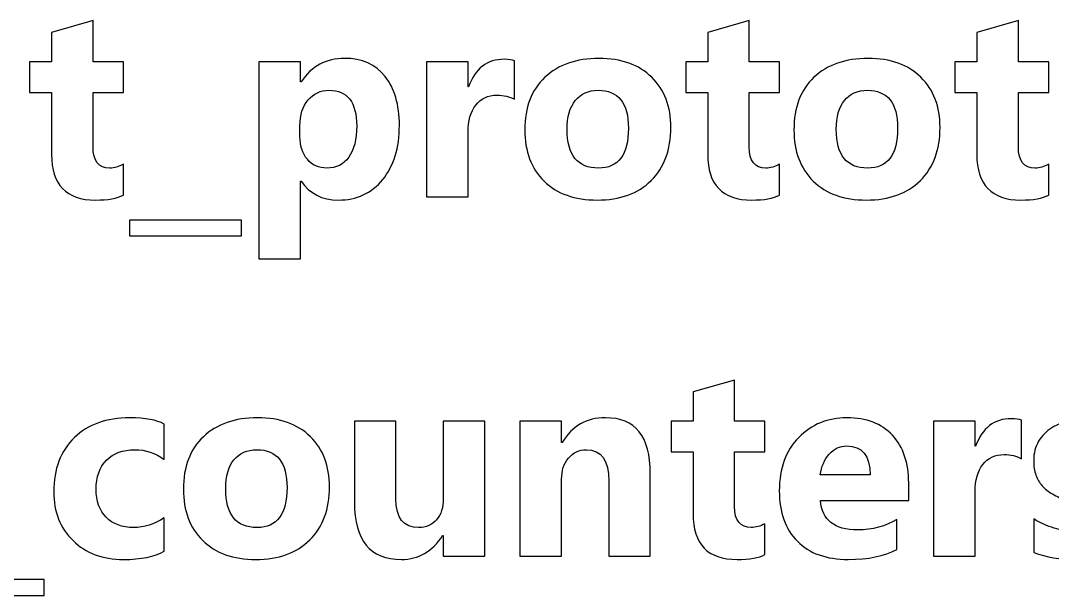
# Model space of a CAD drawing. Header units: centimetres. Extents: x -8 to 8, y -13.2 to 13.9.
# Drawn here: x 0.783 to 4.018, y 11.98 to 13.781 of the extents above; entities that cross this region are included whole.
import ezdxf

# ---------------------------------------------------------------- set-up
doc = ezdxf.new("R2010")
doc.units = ezdxf.units.CM
doc.header["$MEASUREMENT"] = 0
doc.layers.add('Layer 1', color=7, linetype='Continuous')

msp = doc.modelspace()

# ---------------------------------------------------------------- linework, layer by layer
at = {"layer": 'Layer 1'}
for points, knots in [([(1.10519, 13.23414), (1.08586, 13.22398), (1.05679, 13.2189), (1.01798, 13.2189), (1.01798, 13.2189), (0.92598, 13.2189), (0.87983, 13.26674), (0.87983, 13.36227), (0.87983, 13.36227), (0.87983, 13.36227), (0.87983, 13.55616), (0.87983, 13.55616), (0.87983, 13.55616), (0.87983, 13.55616), (0.81125, 13.55616), (0.81125, 13.55616), (0.81125, 13.55616), (0.81125, 13.55616), (0.81125, 13.65254), (0.81125, 13.65254), (0.81125, 13.65254), (0.81125, 13.65254), (0.87983, 13.65254), (0.87983, 13.65254), (0.87983, 13.65254), (0.87983, 13.65254), (0.87983, 13.74383), (0.87983, 13.74383), (0.87983, 13.74383), (0.87983, 13.74383), (1.01008, 13.78109), (1.01008, 13.78109), (1.01008, 13.78109), (1.01008, 13.78109), (1.01008, 13.65254), (1.01008, 13.65254), (1.01008, 13.65254), (1.01008, 13.65254), (1.10519, 13.65254), (1.10519, 13.65254), (1.10519, 13.65254), (1.10519, 13.65254), (1.10519, 13.55616), (1.10519, 13.55616), (1.10519, 13.55616), (1.10519, 13.55616), (1.01008, 13.55616), (1.01008, 13.55616), (1.01008, 13.55616), (1.01008, 13.55616), (1.01008, 13.38499), (1.01008, 13.38499), (1.01008, 13.38499), (1.01008, 13.34096), (1.02758, 13.31895), (1.06257, 13.31895), (1.06257, 13.31895), (1.0764, 13.31895), (1.09065, 13.3229), (1.10519, 13.33094), (1.10519, 13.33094), (1.10519, 13.33094), (1.10519, 13.23414), (1.10519, 13.23414)], [0, 0, 0, 0, 0.0588235, 0.0588235, 0.0588235, 0.0588235, 0.1176471, 0.1176471, 0.1176471, 0.1176471, 0.1764706, 0.1764706, 0.1764706, 0.1764706, 0.2352941, 0.2352941, 0.2352941, 0.2352941, 0.2941176, 0.2941176, 0.2941176, 0.2941176, 0.3529412, 0.3529412, 0.3529412, 0.3529412, 0.4117647, 0.4117647, 0.4117647, 0.4117647, 0.4705882, 0.4705882, 0.4705882, 0.4705882, 0.5294118, 0.5294118, 0.5294118, 0.5294118, 0.5882353, 0.5882353, 0.5882353, 0.5882353, 0.6470588, 0.6470588, 0.6470588, 0.6470588, 0.7058824, 0.7058824, 0.7058824, 0.7058824, 0.7647059, 0.7647059, 0.7647059, 0.7647059, 0.8235294, 0.8235294, 0.8235294, 0.8235294, 0.8823529, 0.8823529, 0.8823529, 0.8823529, 1, 1, 1, 1]), ([(3.16233, 13.23414), (3.143, 13.22398), (3.11393, 13.2189), (3.07512, 13.2189), (3.07512, 13.2189), (2.98312, 13.2189), (2.93697, 13.26674), (2.93697, 13.36227), (2.93697, 13.36227), (2.93697, 13.36227), (2.93697, 13.55616), (2.93697, 13.55616), (2.93697, 13.55616), (2.93697, 13.55616), (2.86839, 13.55616), (2.86839, 13.55616), (2.86839, 13.55616), (2.86839, 13.55616), (2.86839, 13.65254), (2.86839, 13.65254), (2.86839, 13.65254), (2.86839, 13.65254), (2.93697, 13.65254), (2.93697, 13.65254), (2.93697, 13.65254), (2.93697, 13.65254), (2.93697, 13.74383), (2.93697, 13.74383), (2.93697, 13.74383), (2.93697, 13.74383), (3.06722, 13.78109), (3.06722, 13.78109), (3.06722, 13.78109), (3.06722, 13.78109), (3.06722, 13.65254), (3.06722, 13.65254), (3.06722, 13.65254), (3.06722, 13.65254), (3.16233, 13.65254), (3.16233, 13.65254), (3.16233, 13.65254), (3.16233, 13.65254), (3.16233, 13.55616), (3.16233, 13.55616), (3.16233, 13.55616), (3.16233, 13.55616), (3.06722, 13.55616), (3.06722, 13.55616), (3.06722, 13.55616), (3.06722, 13.55616), (3.06722, 13.38499), (3.06722, 13.38499), (3.06722, 13.38499), (3.06722, 13.34096), (3.08472, 13.31895), (3.11971, 13.31895), (3.11971, 13.31895), (3.13354, 13.31895), (3.14779, 13.3229), (3.16233, 13.33094), (3.16233, 13.33094), (3.16233, 13.33094), (3.16233, 13.23414), (3.16233, 13.23414)], [0, 0, 0, 0, 0.0588235, 0.0588235, 0.0588235, 0.0588235, 0.1176471, 0.1176471, 0.1176471, 0.1176471, 0.1764706, 0.1764706, 0.1764706, 0.1764706, 0.2352941, 0.2352941, 0.2352941, 0.2352941, 0.2941176, 0.2941176, 0.2941176, 0.2941176, 0.3529412, 0.3529412, 0.3529412, 0.3529412, 0.4117647, 0.4117647, 0.4117647, 0.4117647, 0.4705882, 0.4705882, 0.4705882, 0.4705882, 0.5294118, 0.5294118, 0.5294118, 0.5294118, 0.5882353, 0.5882353, 0.5882353, 0.5882353, 0.6470588, 0.6470588, 0.6470588, 0.6470588, 0.7058824, 0.7058824, 0.7058824, 0.7058824, 0.7647059, 0.7647059, 0.7647059, 0.7647059, 0.8235294, 0.8235294, 0.8235294, 0.8235294, 0.8823529, 0.8823529, 0.8823529, 0.8823529, 1, 1, 1, 1]), ([(4.00618, 13.23414), (3.98685, 13.22398), (3.95778, 13.2189), (3.91897, 13.2189), (3.91897, 13.2189), (3.82697, 13.2189), (3.78082, 13.26674), (3.78082, 13.36227), (3.78082, 13.36227), (3.78082, 13.36227), (3.78082, 13.55616), (3.78082, 13.55616), (3.78082, 13.55616), (3.78082, 13.55616), (3.71224, 13.55616), (3.71224, 13.55616), (3.71224, 13.55616), (3.71224, 13.55616), (3.71224, 13.65254), (3.71224, 13.65254), (3.71224, 13.65254), (3.71224, 13.65254), (3.78082, 13.65254), (3.78082, 13.65254), (3.78082, 13.65254), (3.78082, 13.65254), (3.78082, 13.74383), (3.78082, 13.74383), (3.78082, 13.74383), (3.78082, 13.74383), (3.91107, 13.78109), (3.91107, 13.78109), (3.91107, 13.78109), (3.91107, 13.78109), (3.91107, 13.65254), (3.91107, 13.65254), (3.91107, 13.65254), (3.91107, 13.65254), (4.00618, 13.65254), (4.00618, 13.65254), (4.00618, 13.65254), (4.00618, 13.65254), (4.00618, 13.55616), (4.00618, 13.55616), (4.00618, 13.55616), (4.00618, 13.55616), (3.91107, 13.55616), (3.91107, 13.55616), (3.91107, 13.55616), (3.91107, 13.55616), (3.91107, 13.38499), (3.91107, 13.38499), (3.91107, 13.38499), (3.91107, 13.34096), (3.92857, 13.31895), (3.96356, 13.31895), (3.96356, 13.31895), (3.97739, 13.31895), (3.99164, 13.3229), (4.00618, 13.33094), (4.00618, 13.33094), (4.00618, 13.33094), (4.00618, 13.23414), (4.00618, 13.23414)], [0, 0, 0, 0, 0.0588235, 0.0588235, 0.0588235, 0.0588235, 0.1176471, 0.1176471, 0.1176471, 0.1176471, 0.1764706, 0.1764706, 0.1764706, 0.1764706, 0.2352941, 0.2352941, 0.2352941, 0.2352941, 0.2941176, 0.2941176, 0.2941176, 0.2941176, 0.3529412, 0.3529412, 0.3529412, 0.3529412, 0.4117647, 0.4117647, 0.4117647, 0.4117647, 0.4705882, 0.4705882, 0.4705882, 0.4705882, 0.5294118, 0.5294118, 0.5294118, 0.5294118, 0.5882353, 0.5882353, 0.5882353, 0.5882353, 0.6470588, 0.6470588, 0.6470588, 0.6470588, 0.7058824, 0.7058824, 0.7058824, 0.7058824, 0.7647059, 0.7647059, 0.7647059, 0.7647059, 0.8235294, 0.8235294, 0.8235294, 0.8235294, 0.8823529, 0.8823529, 0.8823529, 0.8823529, 1, 1, 1, 1]), ([(1.66245, 13.27845), (1.66245, 13.27845), (1.66075, 13.27845), (1.66075, 13.27845), (1.66075, 13.27845), (1.66075, 13.27845), (1.66075, 13.03447), (1.66075, 13.03447), (1.66075, 13.03447), (1.66075, 13.03447), (1.53022, 13.03447), (1.53022, 13.03447), (1.53022, 13.03447), (1.53022, 13.03447), (1.53022, 13.65254), (1.53022, 13.65254), (1.53022, 13.65254), (1.53022, 13.65254), (1.66075, 13.65254), (1.66075, 13.65254), (1.66075, 13.65254), (1.66075, 13.65254), (1.66075, 13.58889), (1.66075, 13.58889), (1.66075, 13.58889), (1.66075, 13.58889), (1.66245, 13.58889), (1.66245, 13.58889), (1.66245, 13.58889), (1.69476, 13.63814), (1.74006, 13.66284), (1.79848, 13.66284), (1.79848, 13.66284), (1.85337, 13.66284), (1.8957, 13.64407), (1.92562, 13.60639), (1.92562, 13.60639), (1.95553, 13.56886), (1.97049, 13.51763), (1.97049, 13.45286), (1.97049, 13.45286), (1.97049, 13.38231), (1.95299, 13.32572), (1.91814, 13.28296), (1.91814, 13.28296), (1.88328, 13.24021), (1.83686, 13.2189), (1.779, 13.2189), (1.779, 13.2189), (1.72806, 13.2189), (1.68926, 13.23865), (1.66245, 13.27845)], [0, 0, 0, 0, 0.0714286, 0.0714286, 0.0714286, 0.0714286, 0.1428571, 0.1428571, 0.1428571, 0.1428571, 0.2142857, 0.2142857, 0.2142857, 0.2142857, 0.2857143, 0.2857143, 0.2857143, 0.2857143, 0.3571429, 0.3571429, 0.3571429, 0.3571429, 0.4285714, 0.4285714, 0.4285714, 0.4285714, 0.5, 0.5, 0.5, 0.5, 0.5714286, 0.5714286, 0.5714286, 0.5714286, 0.6428571, 0.6428571, 0.6428571, 0.6428571, 0.7142857, 0.7142857, 0.7142857, 0.7142857, 0.7857143, 0.7857143, 0.7857143, 0.7857143, 0.8571429, 0.8571429, 0.8571429, 0.8571429, 1, 1, 1, 1]), ([(2.33146, 13.53471), (2.31565, 13.54331), (2.29731, 13.54755), (2.27643, 13.54755), (2.27643, 13.54755), (2.24806, 13.54755), (2.22591, 13.53711), (2.20982, 13.51636), (2.20982, 13.51636), (2.19388, 13.49548), (2.18583, 13.46726), (2.18583, 13.43141), (2.18583, 13.43141), (2.18583, 13.43141), (2.18583, 13.2292), (2.18583, 13.2292), (2.18583, 13.2292), (2.18583, 13.2292), (2.0553, 13.2292), (2.0553, 13.2292), (2.0553, 13.2292), (2.0553, 13.2292), (2.0553, 13.65254), (2.0553, 13.65254), (2.0553, 13.65254), (2.0553, 13.65254), (2.18583, 13.65254), (2.18583, 13.65254), (2.18583, 13.65254), (2.18583, 13.65254), (2.18583, 13.57394), (2.18583, 13.57394), (2.18583, 13.57394), (2.18583, 13.57394), (2.18753, 13.57394), (2.18753, 13.57394), (2.18753, 13.57394), (2.20827, 13.63137), (2.24538, 13.66001), (2.29914, 13.66001), (2.29914, 13.66001), (2.31297, 13.66001), (2.3237, 13.65832), (2.33146, 13.65508), (2.33146, 13.65508), (2.33146, 13.65508), (2.33146, 13.53471), (2.33146, 13.53471)], [0, 0, 0, 0, 0.0769231, 0.0769231, 0.0769231, 0.0769231, 0.1538462, 0.1538462, 0.1538462, 0.1538462, 0.2307692, 0.2307692, 0.2307692, 0.2307692, 0.3076923, 0.3076923, 0.3076923, 0.3076923, 0.3846154, 0.3846154, 0.3846154, 0.3846154, 0.4615385, 0.4615385, 0.4615385, 0.4615385, 0.5384615, 0.5384615, 0.5384615, 0.5384615, 0.6153846, 0.6153846, 0.6153846, 0.6153846, 0.6923077, 0.6923077, 0.6923077, 0.6923077, 0.7692308, 0.7692308, 0.7692308, 0.7692308, 0.8461538, 0.8461538, 0.8461538, 0.8461538, 1, 1, 1, 1]), ([(2.59054, 13.2189), (2.51999, 13.2189), (2.46453, 13.23865), (2.42417, 13.27817), (2.42417, 13.27817), (2.38381, 13.31768), (2.36363, 13.37144), (2.36363, 13.43917), (2.36363, 13.43917), (2.36363, 13.50917), (2.38452, 13.56406), (2.42643, 13.60357), (2.42643, 13.60357), (2.46834, 13.64308), (2.52507, 13.66284), (2.59633, 13.66284), (2.59633, 13.66284), (2.6666, 13.66284), (2.72178, 13.64308), (2.76171, 13.60357), (2.76171, 13.60357), (2.80165, 13.56406), (2.82168, 13.51171), (2.82168, 13.44665), (2.82168, 13.44665), (2.82168, 13.37638), (2.80108, 13.32078), (2.75988, 13.28), (2.75988, 13.28), (2.71867, 13.23922), (2.66223, 13.2189), (2.59054, 13.2189)], [0, 0, 0, 0, 0.1111111, 0.1111111, 0.1111111, 0.1111111, 0.2222222, 0.2222222, 0.2222222, 0.2222222, 0.3333333, 0.3333333, 0.3333333, 0.3333333, 0.4444444, 0.4444444, 0.4444444, 0.4444444, 0.5555556, 0.5555556, 0.5555556, 0.5555556, 0.6666667, 0.6666667, 0.6666667, 0.6666667, 0.7777778, 0.7777778, 0.7777778, 0.7777778, 1, 1, 1, 1]), ([(3.43439, 13.2189), (3.36384, 13.2189), (3.30838, 13.23865), (3.26802, 13.27817), (3.26802, 13.27817), (3.22766, 13.31768), (3.20748, 13.37144), (3.20748, 13.43917), (3.20748, 13.43917), (3.20748, 13.50917), (3.22837, 13.56406), (3.27028, 13.60357), (3.27028, 13.60357), (3.31219, 13.64308), (3.36892, 13.66284), (3.44018, 13.66284), (3.44018, 13.66284), (3.51045, 13.66284), (3.56563, 13.64308), (3.60556, 13.60357), (3.60556, 13.60357), (3.6455, 13.56406), (3.66553, 13.51171), (3.66553, 13.44665), (3.66553, 13.44665), (3.66553, 13.37638), (3.64493, 13.32078), (3.60373, 13.28), (3.60373, 13.28), (3.56252, 13.23922), (3.50608, 13.2189), (3.43439, 13.2189)], [0, 0, 0, 0, 0.1111111, 0.1111111, 0.1111111, 0.1111111, 0.2222222, 0.2222222, 0.2222222, 0.2222222, 0.3333333, 0.3333333, 0.3333333, 0.3333333, 0.4444444, 0.4444444, 0.4444444, 0.4444444, 0.5555556, 0.5555556, 0.5555556, 0.5555556, 0.6666667, 0.6666667, 0.6666667, 0.6666667, 0.7777778, 0.7777778, 0.7777778, 0.7777778, 1, 1, 1, 1]), ([(1.65878, 13.45202), (1.65878, 13.45202), (1.65878, 13.41815), (1.65878, 13.41815), (1.65878, 13.41815), (1.65878, 13.38894), (1.6664, 13.36509), (1.68192, 13.3466), (1.68192, 13.3466), (1.6973, 13.32812), (1.71762, 13.31895), (1.74274, 13.31895), (1.74274, 13.31895), (1.77237, 13.31895), (1.79551, 13.33038), (1.81188, 13.35338), (1.81188, 13.35338), (1.82825, 13.37638), (1.83658, 13.40898), (1.83658, 13.45117), (1.83658, 13.45117), (1.83658, 13.52568), (1.80765, 13.56279), (1.74965, 13.56279), (1.74965, 13.56279), (1.72298, 13.56279), (1.70111, 13.55277), (1.68418, 13.53245), (1.68418, 13.53245), (1.66724, 13.51213), (1.65878, 13.48532), (1.65878, 13.45202)], [0, 0, 0, 0, 0.1111111, 0.1111111, 0.1111111, 0.1111111, 0.2222222, 0.2222222, 0.2222222, 0.2222222, 0.3333333, 0.3333333, 0.3333333, 0.3333333, 0.4444444, 0.4444444, 0.4444444, 0.4444444, 0.5555556, 0.5555556, 0.5555556, 0.5555556, 0.6666667, 0.6666667, 0.6666667, 0.6666667, 0.7777778, 0.7777778, 0.7777778, 0.7777778, 1, 1, 1, 1]), ([(2.59393, 13.56279), (2.56303, 13.56279), (2.53904, 13.5522), (2.52196, 13.53104), (2.52196, 13.53104), (2.50489, 13.50973), (2.49628, 13.47967), (2.49628, 13.44087), (2.49628, 13.44087), (2.49628, 13.35959), (2.52916, 13.31895), (2.59478, 13.31895), (2.59478, 13.31895), (2.65729, 13.31895), (2.68861, 13.36072), (2.68861, 13.44411), (2.68861, 13.44411), (2.68861, 13.52328), (2.65701, 13.56279), (2.59393, 13.56279)], [0, 0, 0, 0, 0.1666667, 0.1666667, 0.1666667, 0.1666667, 0.3333333, 0.3333333, 0.3333333, 0.3333333, 0.5, 0.5, 0.5, 0.5, 0.6666667, 0.6666667, 0.6666667, 0.6666667, 1, 1, 1, 1]), ([(3.43778, 13.56279), (3.40688, 13.56279), (3.38289, 13.5522), (3.36581, 13.53104), (3.36581, 13.53104), (3.34874, 13.50973), (3.34013, 13.47967), (3.34013, 13.44087), (3.34013, 13.44087), (3.34013, 13.35959), (3.37301, 13.31895), (3.43863, 13.31895), (3.43863, 13.31895), (3.50114, 13.31895), (3.53246, 13.36072), (3.53246, 13.44411), (3.53246, 13.44411), (3.53246, 13.52328), (3.50086, 13.56279), (3.43778, 13.56279)], [0, 0, 0, 0, 0.1666667, 0.1666667, 0.1666667, 0.1666667, 0.3333333, 0.3333333, 0.3333333, 0.3333333, 0.5, 0.5, 0.5, 0.5, 0.6666667, 0.6666667, 0.6666667, 0.6666667, 1, 1, 1, 1]), ([(1.47519, 13.10643), (1.47519, 13.10643), (1.12382, 13.10643), (1.12382, 13.10643), (1.12382, 13.10643), (1.12382, 13.10643), (1.12382, 13.15568), (1.12382, 13.15568), (1.12382, 13.15568), (1.12382, 13.15568), (1.47519, 13.15568), (1.47519, 13.15568), (1.47519, 13.15568), (1.47519, 13.15568), (1.47519, 13.10643), (1.47519, 13.10643)], [0, 0, 0, 0, 0.2, 0.2, 0.2, 0.2, 0.4, 0.4, 0.4, 0.4, 0.6, 0.6, 0.6, 0.6, 1, 1, 1, 1]), ([(3.11647, 12.10793), (3.09714, 12.09777), (3.06807, 12.09269), (3.02926, 12.09269), (3.02926, 12.09269), (2.93726, 12.09269), (2.89111, 12.14053), (2.89111, 12.23606), (2.89111, 12.23606), (2.89111, 12.23606), (2.89111, 12.42995), (2.89111, 12.42995), (2.89111, 12.42995), (2.89111, 12.42995), (2.82253, 12.42995), (2.82253, 12.42995), (2.82253, 12.42995), (2.82253, 12.42995), (2.82253, 12.52633), (2.82253, 12.52633), (2.82253, 12.52633), (2.82253, 12.52633), (2.89111, 12.52633), (2.89111, 12.52633), (2.89111, 12.52633), (2.89111, 12.52633), (2.89111, 12.61762), (2.89111, 12.61762), (2.89111, 12.61762), (2.89111, 12.61762), (3.02136, 12.65488), (3.02136, 12.65488), (3.02136, 12.65488), (3.02136, 12.65488), (3.02136, 12.52633), (3.02136, 12.52633), (3.02136, 12.52633), (3.02136, 12.52633), (3.11647, 12.52633), (3.11647, 12.52633), (3.11647, 12.52633), (3.11647, 12.52633), (3.11647, 12.42995), (3.11647, 12.42995), (3.11647, 12.42995), (3.11647, 12.42995), (3.02136, 12.42995), (3.02136, 12.42995), (3.02136, 12.42995), (3.02136, 12.42995), (3.02136, 12.25878), (3.02136, 12.25878), (3.02136, 12.25878), (3.02136, 12.21475), (3.03886, 12.19274), (3.07385, 12.19274), (3.07385, 12.19274), (3.08768, 12.19274), (3.10193, 12.19669), (3.11647, 12.20473), (3.11647, 12.20473), (3.11647, 12.20473), (3.11647, 12.10793), (3.11647, 12.10793)], [0, 0, 0, 0, 0.0588235, 0.0588235, 0.0588235, 0.0588235, 0.1176471, 0.1176471, 0.1176471, 0.1176471, 0.1764706, 0.1764706, 0.1764706, 0.1764706, 0.2352941, 0.2352941, 0.2352941, 0.2352941, 0.2941176, 0.2941176, 0.2941176, 0.2941176, 0.3529412, 0.3529412, 0.3529412, 0.3529412, 0.4117647, 0.4117647, 0.4117647, 0.4117647, 0.4705882, 0.4705882, 0.4705882, 0.4705882, 0.5294118, 0.5294118, 0.5294118, 0.5294118, 0.5882353, 0.5882353, 0.5882353, 0.5882353, 0.6470588, 0.6470588, 0.6470588, 0.6470588, 0.7058824, 0.7058824, 0.7058824, 0.7058824, 0.7647059, 0.7647059, 0.7647059, 0.7647059, 0.8235294, 0.8235294, 0.8235294, 0.8235294, 0.8823529, 0.8823529, 0.8823529, 0.8823529, 1, 1, 1, 1]), ([(1.2329, 12.11823), (1.20341, 12.10116), (1.16079, 12.09269), (1.10519, 12.09269), (1.10519, 12.09269), (1.04014, 12.09269), (0.98751, 12.1123), (0.94729, 12.15181), (0.94729, 12.15181), (0.90707, 12.19118), (0.88689, 12.24198), (0.88689, 12.30436), (0.88689, 12.30436), (0.88689, 12.37632), (0.90848, 12.43291), (0.95152, 12.4744), (0.95152, 12.4744), (0.9947, 12.51588), (1.05242, 12.53663), (1.12467, 12.53663), (1.12467, 12.53663), (1.17448, 12.53663), (1.2106, 12.52999), (1.2329, 12.51687), (1.2329, 12.51687), (1.2329, 12.51687), (1.2329, 12.40596), (1.2329, 12.40596), (1.2329, 12.40596), (1.20567, 12.42642), (1.17519, 12.43658), (1.1416, 12.43658), (1.1416, 12.43658), (1.10407, 12.43658), (1.07443, 12.42571), (1.05242, 12.4037), (1.05242, 12.4037), (1.03055, 12.38183), (1.01954, 12.35163), (1.01954, 12.31296), (1.01954, 12.31296), (1.01954, 12.27557), (1.03012, 12.24608), (1.05101, 12.22477), (1.05101, 12.22477), (1.07189, 12.20332), (1.10082, 12.19274), (1.13737, 12.19274), (1.13737, 12.19274), (1.16996, 12.19274), (1.20171, 12.2029), (1.2329, 12.22336), (1.2329, 12.22336), (1.2329, 12.22336), (1.2329, 12.11823), (1.2329, 12.11823)], [0, 0, 0, 0, 0.0666667, 0.0666667, 0.0666667, 0.0666667, 0.1333333, 0.1333333, 0.1333333, 0.1333333, 0.2, 0.2, 0.2, 0.2, 0.2666667, 0.2666667, 0.2666667, 0.2666667, 0.3333333, 0.3333333, 0.3333333, 0.3333333, 0.4, 0.4, 0.4, 0.4, 0.4666667, 0.4666667, 0.4666667, 0.4666667, 0.5333333, 0.5333333, 0.5333333, 0.5333333, 0.6, 0.6, 0.6, 0.6, 0.6666667, 0.6666667, 0.6666667, 0.6666667, 0.7333333, 0.7333333, 0.7333333, 0.7333333, 0.8, 0.8, 0.8, 0.8, 0.8666667, 0.8666667, 0.8666667, 0.8666667, 1, 1, 1, 1]), ([(1.5202, 12.09269), (1.44965, 12.09269), (1.39419, 12.11244), (1.35383, 12.15196), (1.35383, 12.15196), (1.31347, 12.19147), (1.29329, 12.24523), (1.29329, 12.31296), (1.29329, 12.31296), (1.29329, 12.38296), (1.31418, 12.43785), (1.35609, 12.47736), (1.35609, 12.47736), (1.398, 12.51687), (1.45473, 12.53663), (1.52599, 12.53663), (1.52599, 12.53663), (1.59626, 12.53663), (1.65144, 12.51687), (1.69137, 12.47736), (1.69137, 12.47736), (1.73131, 12.43785), (1.75134, 12.3855), (1.75134, 12.32044), (1.75134, 12.32044), (1.75134, 12.25017), (1.73074, 12.19457), (1.68954, 12.15379), (1.68954, 12.15379), (1.64833, 12.11301), (1.59189, 12.09269), (1.5202, 12.09269)], [0, 0, 0, 0, 0.1111111, 0.1111111, 0.1111111, 0.1111111, 0.2222222, 0.2222222, 0.2222222, 0.2222222, 0.3333333, 0.3333333, 0.3333333, 0.3333333, 0.4444444, 0.4444444, 0.4444444, 0.4444444, 0.5555556, 0.5555556, 0.5555556, 0.5555556, 0.6666667, 0.6666667, 0.6666667, 0.6666667, 0.7777778, 0.7777778, 0.7777778, 0.7777778, 1, 1, 1, 1]), ([(2.23832, 12.10299), (2.23832, 12.10299), (2.10808, 12.10299), (2.10808, 12.10299), (2.10808, 12.10299), (2.10808, 12.10299), (2.10808, 12.16748), (2.10808, 12.16748), (2.10808, 12.16748), (2.10808, 12.16748), (2.1061, 12.16748), (2.1061, 12.16748), (2.1061, 12.16748), (2.07379, 12.11767), (2.03075, 12.09269), (1.9767, 12.09269), (1.9767, 12.09269), (1.87849, 12.09269), (1.82952, 12.1521), (1.82952, 12.27091), (1.82952, 12.27091), (1.82952, 12.27091), (1.82952, 12.52633), (1.82952, 12.52633), (1.82952, 12.52633), (1.82952, 12.52633), (1.95977, 12.52633), (1.95977, 12.52633), (1.95977, 12.52633), (1.95977, 12.52633), (1.95977, 12.28248), (1.95977, 12.28248), (1.95977, 12.28248), (1.95977, 12.22265), (1.98347, 12.19274), (2.03089, 12.19274), (2.03089, 12.19274), (2.05431, 12.19274), (2.07294, 12.20092), (2.08705, 12.21729), (2.08705, 12.21729), (2.10116, 12.23366), (2.10808, 12.25596), (2.10808, 12.28404), (2.10808, 12.28404), (2.10808, 12.28404), (2.10808, 12.52633), (2.10808, 12.52633), (2.10808, 12.52633), (2.10808, 12.52633), (2.23832, 12.52633), (2.23832, 12.52633), (2.23832, 12.52633), (2.23832, 12.52633), (2.23832, 12.10299), (2.23832, 12.10299)], [0, 0, 0, 0, 0.0666667, 0.0666667, 0.0666667, 0.0666667, 0.1333333, 0.1333333, 0.1333333, 0.1333333, 0.2, 0.2, 0.2, 0.2, 0.2666667, 0.2666667, 0.2666667, 0.2666667, 0.3333333, 0.3333333, 0.3333333, 0.3333333, 0.4, 0.4, 0.4, 0.4, 0.4666667, 0.4666667, 0.4666667, 0.4666667, 0.5333333, 0.5333333, 0.5333333, 0.5333333, 0.6, 0.6, 0.6, 0.6, 0.6666667, 0.6666667, 0.6666667, 0.6666667, 0.7333333, 0.7333333, 0.7333333, 0.7333333, 0.8, 0.8, 0.8, 0.8, 0.8666667, 0.8666667, 0.8666667, 0.8666667, 1, 1, 1, 1]), ([(2.75719, 12.10299), (2.75719, 12.10299), (2.62695, 12.10299), (2.62695, 12.10299), (2.62695, 12.10299), (2.62695, 12.10299), (2.62695, 12.33822), (2.62695, 12.33822), (2.62695, 12.33822), (2.62695, 12.40384), (2.60352, 12.43658), (2.55667, 12.43658), (2.55667, 12.43658), (2.5341, 12.43658), (2.51547, 12.42797), (2.50094, 12.41061), (2.50094, 12.41061), (2.48626, 12.39326), (2.47892, 12.3711), (2.47892, 12.34443), (2.47892, 12.34443), (2.47892, 12.34443), (2.47892, 12.10299), (2.47892, 12.10299), (2.47892, 12.10299), (2.47892, 12.10299), (2.34839, 12.10299), (2.34839, 12.10299), (2.34839, 12.10299), (2.34839, 12.10299), (2.34839, 12.52633), (2.34839, 12.52633), (2.34839, 12.52633), (2.34839, 12.52633), (2.47892, 12.52633), (2.47892, 12.52633), (2.47892, 12.52633), (2.47892, 12.52633), (2.47892, 12.4593), (2.47892, 12.4593), (2.47892, 12.4593), (2.47892, 12.4593), (2.48062, 12.4593), (2.48062, 12.4593), (2.48062, 12.4593), (2.5118, 12.51094), (2.5571, 12.53663), (2.61665, 12.53663), (2.61665, 12.53663), (2.71034, 12.53663), (2.75719, 12.47849), (2.75719, 12.36221), (2.75719, 12.36221), (2.75719, 12.36221), (2.75719, 12.10299), (2.75719, 12.10299)], [0, 0, 0, 0, 0.0666667, 0.0666667, 0.0666667, 0.0666667, 0.1333333, 0.1333333, 0.1333333, 0.1333333, 0.2, 0.2, 0.2, 0.2, 0.2666667, 0.2666667, 0.2666667, 0.2666667, 0.3333333, 0.3333333, 0.3333333, 0.3333333, 0.4, 0.4, 0.4, 0.4, 0.4666667, 0.4666667, 0.4666667, 0.4666667, 0.5333333, 0.5333333, 0.5333333, 0.5333333, 0.6, 0.6, 0.6, 0.6, 0.6666667, 0.6666667, 0.6666667, 0.6666667, 0.7333333, 0.7333333, 0.7333333, 0.7333333, 0.8, 0.8, 0.8, 0.8, 0.8666667, 0.8666667, 0.8666667, 0.8666667, 1, 1, 1, 1]), ([(3.56718, 12.2774), (3.56718, 12.2774), (3.29102, 12.2774), (3.29102, 12.2774), (3.29102, 12.2774), (3.2954, 12.21602), (3.3342, 12.18526), (3.40716, 12.18526), (3.40716, 12.18526), (3.45373, 12.18526), (3.49465, 12.19626), (3.52993, 12.21828), (3.52993, 12.21828), (3.52993, 12.21828), (3.52993, 12.12402), (3.52993, 12.12402), (3.52993, 12.12402), (3.49084, 12.10313), (3.44004, 12.09269), (3.37738, 12.09269), (3.37738, 12.09269), (3.30909, 12.09269), (3.25603, 12.1116), (3.21821, 12.14956), (3.21821, 12.14956), (3.18053, 12.18737), (3.16162, 12.24029), (3.16162, 12.30803), (3.16162, 12.30803), (3.16162, 12.3783), (3.18194, 12.43404), (3.22287, 12.4751), (3.22287, 12.4751), (3.26365, 12.51616), (3.31374, 12.53663), (3.37329, 12.53663), (3.37329, 12.53663), (3.43496, 12.53663), (3.48279, 12.51828), (3.51652, 12.48173), (3.51652, 12.48173), (3.55025, 12.44504), (3.56718, 12.39523), (3.56718, 12.33244), (3.56718, 12.33244), (3.56718, 12.33244), (3.56718, 12.2774), (3.56718, 12.2774)], [0, 0, 0, 0, 0.0769231, 0.0769231, 0.0769231, 0.0769231, 0.1538462, 0.1538462, 0.1538462, 0.1538462, 0.2307692, 0.2307692, 0.2307692, 0.2307692, 0.3076923, 0.3076923, 0.3076923, 0.3076923, 0.3846154, 0.3846154, 0.3846154, 0.3846154, 0.4615385, 0.4615385, 0.4615385, 0.4615385, 0.5384615, 0.5384615, 0.5384615, 0.5384615, 0.6153846, 0.6153846, 0.6153846, 0.6153846, 0.6923077, 0.6923077, 0.6923077, 0.6923077, 0.7692308, 0.7692308, 0.7692308, 0.7692308, 0.8461538, 0.8461538, 0.8461538, 0.8461538, 1, 1, 1, 1]), ([(3.92109, 12.4085), (3.90528, 12.4171), (3.88694, 12.42134), (3.86606, 12.42134), (3.86606, 12.42134), (3.83769, 12.42134), (3.81554, 12.4109), (3.79945, 12.39015), (3.79945, 12.39015), (3.78351, 12.36927), (3.77546, 12.34105), (3.77546, 12.3052), (3.77546, 12.3052), (3.77546, 12.3052), (3.77546, 12.10299), (3.77546, 12.10299), (3.77546, 12.10299), (3.77546, 12.10299), (3.64493, 12.10299), (3.64493, 12.10299), (3.64493, 12.10299), (3.64493, 12.10299), (3.64493, 12.52633), (3.64493, 12.52633), (3.64493, 12.52633), (3.64493, 12.52633), (3.77546, 12.52633), (3.77546, 12.52633), (3.77546, 12.52633), (3.77546, 12.52633), (3.77546, 12.44773), (3.77546, 12.44773), (3.77546, 12.44773), (3.77546, 12.44773), (3.77716, 12.44773), (3.77716, 12.44773), (3.77716, 12.44773), (3.7979, 12.50516), (3.83501, 12.5338), (3.88877, 12.5338), (3.88877, 12.5338), (3.9026, 12.5338), (3.91333, 12.53211), (3.92109, 12.52887), (3.92109, 12.52887), (3.92109, 12.52887), (3.92109, 12.4085), (3.92109, 12.4085)], [0, 0, 0, 0, 0.0769231, 0.0769231, 0.0769231, 0.0769231, 0.1538462, 0.1538462, 0.1538462, 0.1538462, 0.2307692, 0.2307692, 0.2307692, 0.2307692, 0.3076923, 0.3076923, 0.3076923, 0.3076923, 0.3846154, 0.3846154, 0.3846154, 0.3846154, 0.4615385, 0.4615385, 0.4615385, 0.4615385, 0.5384615, 0.5384615, 0.5384615, 0.5384615, 0.6153846, 0.6153846, 0.6153846, 0.6153846, 0.6923077, 0.6923077, 0.6923077, 0.6923077, 0.7692308, 0.7692308, 0.7692308, 0.7692308, 0.8461538, 0.8461538, 0.8461538, 0.8461538, 1, 1, 1, 1]), ([(3.95904, 12.11414), (3.95904, 12.11414), (3.95904, 12.21997), (3.95904, 12.21997), (3.95904, 12.21997), (3.98063, 12.20699), (4.00208, 12.19739), (4.02339, 12.19104), (4.02339, 12.19104), (4.0447, 12.18469), (4.06488, 12.18159), (4.08393, 12.18159), (4.08393, 12.18159), (4.10707, 12.18159), (4.12542, 12.18469), (4.13868, 12.19104), (4.13868, 12.19104), (4.15209, 12.19739), (4.15872, 12.20699), (4.15872, 12.21997), (4.15872, 12.21997), (4.15872, 12.2283), (4.15575, 12.23521), (4.14969, 12.24071), (4.14969, 12.24071), (4.14362, 12.24622), (4.13586, 12.25102), (4.12626, 12.25511), (4.12626, 12.25511), (4.11681, 12.2592), (4.10637, 12.26301), (4.09508, 12.26626), (4.09508, 12.26626), (4.08379, 12.26964), (4.07292, 12.27331), (4.06248, 12.2774), (4.06248, 12.2774), (4.04569, 12.28375), (4.03087, 12.29067), (4.01803, 12.29787), (4.01803, 12.29787), (4.00519, 12.3052), (3.99446, 12.31367), (3.98571, 12.32341), (3.98571, 12.32341), (3.97711, 12.333), (3.97047, 12.34415), (3.96596, 12.35685), (3.96596, 12.35685), (3.96144, 12.36955), (3.95904, 12.38451), (3.95904, 12.40186), (3.95904, 12.40186), (3.95904, 12.42557), (3.96427, 12.44603), (3.97457, 12.46311), (3.97457, 12.46311), (3.98487, 12.48018), (3.9987, 12.49415), (4.01591, 12.50502), (4.01591, 12.50502), (4.03313, 12.51588), (4.05288, 12.52393), (4.07504, 12.52901), (4.07504, 12.52901), (4.09719, 12.53409), (4.12034, 12.53663), (4.14432, 12.53663), (4.14432, 12.53663), (4.16309, 12.53663), (4.182, 12.53522), (4.20133, 12.53225), (4.20133, 12.53225), (4.22067, 12.52943), (4.23972, 12.5252), (4.25848, 12.51969), (4.25848, 12.51969), (4.25848, 12.51969), (4.25848, 12.4188), (4.25848, 12.4188), (4.25848, 12.4188), (4.24183, 12.42853), (4.22419, 12.43573), (4.20528, 12.44053), (4.20528, 12.44053), (4.18638, 12.44533), (4.16789, 12.44773), (4.14969, 12.44773), (4.14969, 12.44773), (4.14108, 12.44773), (4.13304, 12.44702), (4.12556, 12.44547), (4.12556, 12.44547), (4.11794, 12.44406), (4.11116, 12.4418), (4.10538, 12.43884), (4.10538, 12.43884), (4.09959, 12.43601), (4.09508, 12.43234), (4.09183, 12.42769), (4.09183, 12.42769), (4.08844, 12.42317), (4.08689, 12.41795), (4.08689, 12.41217), (4.08689, 12.41217), (4.08689, 12.40455), (4.08929, 12.39791), (4.09423, 12.39241), (4.09423, 12.39241), (4.09931, 12.38691), (4.10566, 12.38211), (4.1137, 12.37816), (4.1137, 12.37816), (4.12175, 12.37407), (4.13064, 12.37054), (4.14037, 12.36743), (4.14037, 12.36743), (4.15011, 12.36419), (4.15985, 12.36094), (4.16958, 12.3577), (4.16958, 12.3577), (4.18694, 12.35163), (4.2026, 12.345), (4.21671, 12.3378), (4.21671, 12.3378), (4.23068, 12.3306), (4.24282, 12.32228), (4.25284, 12.31254), (4.25284, 12.31254), (4.26286, 12.30295), (4.27062, 12.29166), (4.27598, 12.27867), (4.27598, 12.27867), (4.28134, 12.26569), (4.28402, 12.25031), (4.28402, 12.23239), (4.28402, 12.23239), (4.28402, 12.20727), (4.27866, 12.18582), (4.26766, 12.16804), (4.26766, 12.16804), (4.25679, 12.15026), (4.2424, 12.13587), (4.22433, 12.12472), (4.22433, 12.12472), (4.20627, 12.11357), (4.18539, 12.10539), (4.16182, 12.10031), (4.16182, 12.10031), (4.13826, 12.09523), (4.11384, 12.09269), (4.08844, 12.09269), (4.08844, 12.09269), (4.04188, 12.09269), (3.99884, 12.09989), (3.95904, 12.11414)], [0, 0, 0, 0, 0.025, 0.025, 0.025, 0.025, 0.05, 0.05, 0.05, 0.05, 0.075, 0.075, 0.075, 0.075, 0.1, 0.1, 0.1, 0.1, 0.125, 0.125, 0.125, 0.125, 0.15, 0.15, 0.15, 0.15, 0.175, 0.175, 0.175, 0.175, 0.2, 0.2, 0.2, 0.2, 0.225, 0.225, 0.225, 0.225, 0.25, 0.25, 0.25, 0.25, 0.275, 0.275, 0.275, 0.275, 0.3, 0.3, 0.3, 0.3, 0.325, 0.325, 0.325, 0.325, 0.35, 0.35, 0.35, 0.35, 0.375, 0.375, 0.375, 0.375, 0.4, 0.4, 0.4, 0.4, 0.425, 0.425, 0.425, 0.425, 0.45, 0.45, 0.45, 0.45, 0.475, 0.475, 0.475, 0.475, 0.5, 0.5, 0.5, 0.5, 0.525, 0.525, 0.525, 0.525, 0.55, 0.55, 0.55, 0.55, 0.575, 0.575, 0.575, 0.575, 0.6, 0.6, 0.6, 0.6, 0.625, 0.625, 0.625, 0.625, 0.65, 0.65, 0.65, 0.65, 0.675, 0.675, 0.675, 0.675, 0.7, 0.7, 0.7, 0.7, 0.725, 0.725, 0.725, 0.725, 0.75, 0.75, 0.75, 0.75, 0.775, 0.775, 0.775, 0.775, 0.8, 0.8, 0.8, 0.8, 0.825, 0.825, 0.825, 0.825, 0.85, 0.85, 0.85, 0.85, 0.875, 0.875, 0.875, 0.875, 0.9, 0.9, 0.9, 0.9, 0.925, 0.925, 0.925, 0.925, 0.95, 0.95, 0.95, 0.95, 1, 1, 1, 1]), ([(1.52359, 12.43658), (1.49269, 12.43658), (1.4687, 12.42599), (1.45162, 12.40483), (1.45162, 12.40483), (1.43455, 12.38352), (1.42594, 12.35346), (1.42594, 12.31466), (1.42594, 12.31466), (1.42594, 12.23338), (1.45882, 12.19274), (1.52444, 12.19274), (1.52444, 12.19274), (1.58695, 12.19274), (1.61827, 12.23451), (1.61827, 12.3179), (1.61827, 12.3179), (1.61827, 12.39707), (1.58667, 12.43658), (1.52359, 12.43658)], [0, 0, 0, 0, 0.1666667, 0.1666667, 0.1666667, 0.1666667, 0.3333333, 0.3333333, 0.3333333, 0.3333333, 0.5, 0.5, 0.5, 0.5, 0.6666667, 0.6666667, 0.6666667, 0.6666667, 1, 1, 1, 1]), ([(3.44611, 12.3577), (3.44611, 12.41823), (3.42155, 12.44857), (3.37245, 12.44857), (3.37245, 12.44857), (3.35156, 12.44857), (3.33336, 12.43996), (3.31812, 12.42261), (3.31812, 12.42261), (3.30274, 12.40525), (3.29356, 12.38352), (3.29018, 12.3577), (3.29018, 12.3577), (3.29018, 12.3577), (3.44611, 12.3577), (3.44611, 12.3577)], [0, 0, 0, 0, 0.2, 0.2, 0.2, 0.2, 0.4, 0.4, 0.4, 0.4, 0.6, 0.6, 0.6, 0.6, 1, 1, 1, 1]), ([(0.85712, 11.98022), (0.85712, 11.98022), (0.50575, 11.98022), (0.50575, 11.98022), (0.50575, 11.98022), (0.50575, 11.98022), (0.50575, 12.02947), (0.50575, 12.02947), (0.50575, 12.02947), (0.50575, 12.02947), (0.85712, 12.02947), (0.85712, 12.02947), (0.85712, 12.02947), (0.85712, 12.02947), (0.85712, 11.98022), (0.85712, 11.98022)], [0, 0, 0, 0, 0.2, 0.2, 0.2, 0.2, 0.4, 0.4, 0.4, 0.4, 0.6, 0.6, 0.6, 0.6, 1, 1, 1, 1])]:
    msp.add_open_spline(points, degree=3, knots=knots, dxfattribs=at)

doc.saveas('drawing.dxf')
